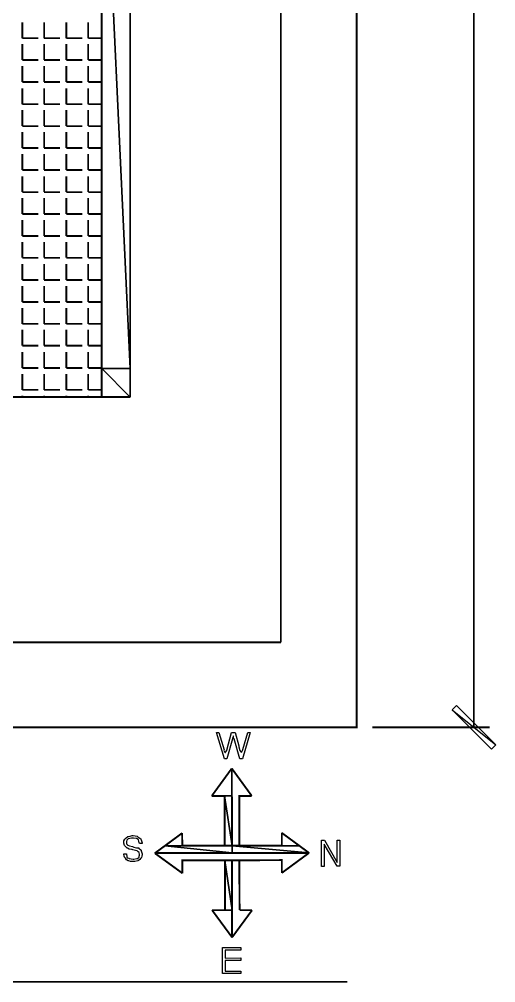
# Model space of a CAD drawing. Extents: x 0.3 to 7.8, y 0.3 to 11.5.
# Drawn here: x 5.24 to 7.78, y 0.3 to 5.43 of the extents above; entities that cross this region are included whole.
import ezdxf

# ---------------------------------------------------------------- set-up
doc = ezdxf.new("R2010")
doc.units = 0
doc.layers.get('0').update_dxf_attribs({"linetype": 'CONTINUOUS'})

msp = doc.modelspace()

# ---------------------------------------------------------------- linework, layer by layer
at = {"color": 5, "const_width": 0.01}
msp.add_lwpolyline([(1.00168, 1.66), (7.03668, 1.66), (7.03668, 10.7116), (1.00168, 10.7116), (1.00168, 1.66)], close=True, dxfattribs=at)
at = {"color": 0, "const_width": 0.01}
for points in [[(7.66168, 1.66), (7.66168, 10.7116)], [(5.67833, 3.57167), (5.67833, 3.41997)], [(5.07497, 3.41997), (5.67833, 3.41997)], [(7.12001, 1.66), (7.74669, 1.66)], [(6.26497, 1.29498), (6.37169, 1.44168)], [(6.47835, 1.29498), (6.37169, 1.44168)], [(6.33333, 1.03), (6.33333, 1.29498), (6.26497, 1.29498)], [(6.41168, 1.03), (6.41168, 1.29498), (6.47835, 1.29498)], [(6.10667, 1.09668), (5.96164, 0.990018)], [(6.37332, 1.03), (6.10835, 1.03), (6.10667, 1.09668)], [(6.37332, 1.03), (6.63835, 1.03), (6.63835, 1.09831)], [(6.63835, 1.09831), (6.78331, 0.991644)], [(6.10835, 0.883356), (5.96164, 0.990018)], [(6.63835, 0.884983), (6.78331, 0.991644)], [(6.37332, 0.95166), (6.10835, 0.95166), (6.10835, 0.883356)], [(6.33501, 0.686686), (6.33501, 0.95166), (6.41168, 0.95166), (6.33501, 0.95166)], [(6.37332, 0.95166), (6.63835, 0.953342), (6.63835, 0.884983)], [(6.41168, 0.95166), (6.41336, 0.686686)], [(6.26665, 0.686686), (6.37332, 0.541667)], [(6.26665, 0.686686), (6.33501, 0.686686)], [(6.47999, 0.686686), (6.37332, 0.541667)], [(6.47999, 0.686686), (6.41336, 0.686686)]]:
    msp.add_lwpolyline(points, dxfattribs=at)
at = {"color": 5, "const_width": 0.01}
for points in [[(6.63336, 2.11333), (6.63336, 10.3083), (1.35335, 10.3083), (1.35335, 2.11333)], [(5.83003, 3.41997), (5.83003, 6.94)], [(5.67833, 3.57167), (5.67833, 6.78836)], [(5.83003, 3.41997), (5.67833, 3.41997)], [(6.63336, 2.11333), (1.35335, 2.11333)]]:
    msp.add_lwpolyline(points, dxfattribs=at)
at = {"color": 92}
for points in [[(5.67833, 6.78836), (5.83003, 3.57167), (5.67833, 3.57167), (5.67833, 6.78836)], [(5.67833, 6.78836), (5.83003, 6.78836), (5.83003, 3.57167), (5.67833, 6.78836)], [(5.67833, 3.57167), (5.83003, 3.41997), (5.67833, 3.41997), (5.67833, 3.57167)], [(5.67833, 3.57167), (5.83003, 3.57167), (5.83003, 3.41997), (5.67833, 3.57167)]]:
    msp.add_lwpolyline(points, close=True, dxfattribs=at)
at = {"color": 2, "const_width": 0.01}
for points in [[(5.25499, 5.33165), (5.25499, 5.41667)], [(5.37169, 5.33165), (5.37169, 5.41667)], [(5.49001, 5.33165), (5.49001, 5.41667)], [(5.60667, 5.33165), (5.60667, 5.41667)], [(5.25499, 5.33165), (5.34, 5.33165)], [(5.25499, 5.215), (5.25499, 5.30003)], [(5.37169, 5.33165), (5.45665, 5.33165)], [(5.37169, 5.215), (5.37169, 5.30003)], [(5.49001, 5.33165), (5.57497, 5.33165)], [(5.49001, 5.215), (5.49001, 5.30003)], [(5.60667, 5.33165), (5.67833, 5.33165)], [(5.60667, 5.215), (5.60667, 5.30003)], [(5.25499, 5.215), (5.34, 5.215)], [(5.25499, 5.09831), (5.25499, 5.18332)], [(5.37169, 5.215), (5.45665, 5.215)], [(5.37169, 5.09831), (5.37169, 5.18332)], [(5.49001, 5.215), (5.57497, 5.215)], [(5.49001, 5.09831), (5.49001, 5.18332)], [(5.60667, 5.215), (5.67833, 5.215)], [(5.60667, 5.09831), (5.60667, 5.18332)], [(5.25499, 5.09831), (5.34, 5.09831)], [(5.37169, 5.09831), (5.45665, 5.09831)], [(5.49001, 5.09831), (5.57497, 5.09831)], [(5.60667, 5.09831), (5.67833, 5.09831)], [(5.25499, 4.97999), (5.25499, 5.065)], [(5.37169, 4.97999), (5.37169, 5.065)], [(5.49001, 4.97999), (5.49001, 5.065)], [(5.60667, 4.97999), (5.60667, 5.065)], [(5.25499, 4.97999), (5.34, 4.97999)], [(5.37169, 4.97999), (5.45665, 4.97999)], [(5.49001, 4.97999), (5.57497, 4.97999)], [(5.60667, 4.97999), (5.67833, 4.97999)], [(5.25499, 4.86333), (5.25499, 4.94835)], [(5.37169, 4.86333), (5.37169, 4.94835)], [(5.49001, 4.86333), (5.49001, 4.94835)], [(5.60667, 4.86333), (5.60667, 4.94835)], [(5.25499, 4.86333), (5.34, 4.86333)], [(5.25499, 4.74669), (5.25499, 4.83165)], [(5.37169, 4.86333), (5.45665, 4.86333)], [(5.37169, 4.74669), (5.37169, 4.83165)], [(5.49001, 4.86333), (5.57497, 4.86333)], [(5.49001, 4.74669), (5.49001, 4.83165)], [(5.60667, 4.86333), (5.67833, 4.86333)], [(5.60667, 4.74669), (5.60667, 4.83165)], [(5.25499, 4.74669), (5.34, 4.74669)], [(5.37169, 4.74669), (5.45665, 4.74669)], [(5.49001, 4.74669), (5.57497, 4.74669)], [(5.60667, 4.74669), (5.67833, 4.74669)], [(5.25499, 4.62999), (5.25499, 4.715)], [(5.37169, 4.62999), (5.37169, 4.715)], [(5.49001, 4.62999), (5.49001, 4.715)], [(5.60667, 4.62999), (5.60667, 4.715)], [(5.25499, 4.62999), (5.34, 4.62999)], [(5.37169, 4.62999), (5.45665, 4.62999)], [(5.49001, 4.62999), (5.57497, 4.62999)], [(5.60667, 4.62999), (5.67833, 4.62999)], [(5.25499, 4.51167), (5.25499, 4.59668)], [(5.37169, 4.51167), (5.37169, 4.59668)], [(5.49001, 4.51167), (5.49001, 4.59668)], [(5.60667, 4.51167), (5.60667, 4.59668)], [(5.25499, 4.51167), (5.34, 4.51167)], [(5.37169, 4.51167), (5.45665, 4.51167)], [(5.49001, 4.51167), (5.57497, 4.51167)], [(5.60667, 4.51167), (5.67833, 4.51167)], [(5.25499, 4.39501), (5.25499, 4.47999)], [(5.37169, 4.39501), (5.37169, 4.47999)], [(5.49001, 4.39501), (5.49001, 4.47999)], [(5.60667, 4.39501), (5.60667, 4.47999)], [(5.25499, 4.39501), (5.34, 4.39501)], [(5.25499, 4.27832), (5.25499, 4.36333)], [(5.37169, 4.39501), (5.45665, 4.39501)], [(5.37169, 4.27832), (5.37169, 4.36333)], [(5.49001, 4.39501), (5.57497, 4.39501)], [(5.49001, 4.27832), (5.49001, 4.36333)], [(5.60667, 4.39501), (5.67833, 4.39501)], [(5.60667, 4.27832), (5.60667, 4.36333)], [(5.25499, 4.27832), (5.34, 4.27832)], [(5.37169, 4.27832), (5.45665, 4.27832)], [(5.49001, 4.27832), (5.57497, 4.27832)], [(5.60667, 4.27832), (5.67833, 4.27832)], [(5.25499, 4.16168), (5.25499, 4.24669)], [(5.37169, 4.16168), (5.37169, 4.24669)], [(5.49001, 4.16168), (5.49001, 4.24669)], [(5.60667, 4.16168), (5.60667, 4.24669)], [(5.25499, 4.16168), (5.34, 4.16168)], [(5.37169, 4.16168), (5.45665, 4.16168)], [(5.49001, 4.16168), (5.57497, 4.16168)], [(5.60667, 4.16168), (5.67833, 4.16168)], [(5.25499, 4.04335), (5.25499, 4.12831)], [(5.37169, 4.04335), (5.37169, 4.12831)], [(5.49001, 4.04335), (5.49001, 4.12831)], [(5.60667, 4.04335), (5.60667, 4.12831)], [(5.25499, 4.04335), (5.34, 4.04335)], [(5.25499, 3.92665), (5.25499, 4.01167)], [(5.37169, 4.04335), (5.45665, 4.04335)], [(5.37169, 3.92665), (5.37169, 4.01167)], [(5.49001, 4.04335), (5.57497, 4.04335)], [(5.49001, 3.92665), (5.49001, 4.01167)], [(5.60667, 4.04335), (5.67833, 4.04335)], [(5.60667, 3.92665), (5.60667, 4.01167)], [(5.25499, 3.92665), (5.34, 3.92665)], [(5.37169, 3.92665), (5.45665, 3.92665)], [(5.49001, 3.92665), (5.57497, 3.92665)], [(5.60667, 3.92665), (5.67833, 3.92665)], [(5.25499, 3.81), (5.25499, 3.89501)], [(5.37169, 3.81), (5.37169, 3.89501)], [(5.49001, 3.81), (5.49001, 3.89501)], [(5.60667, 3.81), (5.60667, 3.89501)], [(5.25499, 3.81), (5.34, 3.81)], [(5.37169, 3.81), (5.45665, 3.81)], [(5.49001, 3.81), (5.57497, 3.81)], [(5.60667, 3.81), (5.67833, 3.81)], [(5.25499, 3.69336), (5.25499, 3.77832)], [(5.37169, 3.69336), (5.37169, 3.77832)], [(5.49001, 3.69336), (5.49001, 3.77832)], [(5.60667, 3.69336), (5.60667, 3.77832)], [(5.25499, 3.69336), (5.34, 3.69336)], [(5.37169, 3.69336), (5.45665, 3.69336)], [(5.49001, 3.69336), (5.57497, 3.69336)], [(5.60667, 3.69336), (5.67833, 3.69336)], [(5.25499, 3.57497), (5.25499, 3.66)], [(5.37169, 3.57497), (5.37169, 3.66)], [(5.49001, 3.57497), (5.49001, 3.66)], [(5.60667, 3.57497), (5.60667, 3.66)], [(5.25499, 3.57497), (5.34, 3.57497)], [(5.25499, 3.45833), (5.25499, 3.54335)], [(5.37169, 3.57497), (5.45665, 3.57497)], [(5.37169, 3.45833), (5.37169, 3.54335)], [(5.49001, 3.57497), (5.57497, 3.57497)], [(5.49001, 3.45833), (5.49001, 3.54335)], [(5.60667, 3.57497), (5.67833, 3.57497)], [(5.60667, 3.45833), (5.60667, 3.54335)], [(5.25499, 3.45833), (5.34, 3.45833)], [(5.37169, 3.45833), (5.45665, 3.45833)], [(5.49001, 3.45833), (5.57497, 3.45833)], [(5.60667, 3.45833), (5.67833, 3.45833)], [(5.25499, 3.41997), (5.25499, 3.42665)], [(5.37169, 3.41997), (5.37169, 3.42665)], [(5.49001, 3.41997), (5.49001, 3.42665)], [(5.60667, 3.41997), (5.60667, 3.42665)]]:
    msp.add_lwpolyline(points, dxfattribs=at)
at = {"color": 0}
for points in [[(7.56836, 1.77669), (7.54665, 1.75331), (7.77832, 1.56668), (7.56836, 1.77669)], [(7.54665, 1.75331), (7.77832, 1.56668), (7.75499, 1.54497), (7.54665, 1.75331)], [(6.33231, 1.49332), (6.28976, 1.63221), (6.30344, 1.63221), (6.33035, 1.54064), (6.32997, 1.53797), (6.33285, 1.52935), (6.33713, 1.52653), (6.3386, 1.52653), (6.33903, 1.5275), (6.34538, 1.53771), (6.34554, 1.53825), (6.37071, 1.63243), (6.38938, 1.63243), (6.40869, 1.56125), (6.40929, 1.55583), (6.41471, 1.53782), (6.42096, 1.5281), (6.42193, 1.52675), (6.42193, 1.52675), (6.42518, 1.53006), (6.42996, 1.54047), (6.43083, 1.54324), (6.45665, 1.63243), (6.47032, 1.63243), (6.42822, 1.49354), (6.41499, 1.49354), (6.38439, 1.59924), (6.38286, 1.60075), (6.38015, 1.60889), (6.38015, 1.61518), (6.38004, 1.61572), (6.37907, 1.61339), (6.3769, 1.60596), (6.37603, 1.60124), (6.37571, 1.6001), (6.34554, 1.49332), (6.33231, 1.49332)], [(5.79719, 0.986654), (5.81108, 0.986654), (5.81125, 0.985133), (5.81196, 0.972657), (5.81196, 0.971679), (5.81185, 0.970053), (5.81494, 0.964953), (5.8226, 0.963), (5.82476, 0.962349), (5.82579, 0.961481), (5.83567, 0.959364), (5.847, 0.959093), (5.84885, 0.959092), (5.84961, 0.959093), (5.866, 0.961262), (5.86751, 0.961697), (5.86897, 0.961969), (5.87825, 0.968533), (5.87858, 0.969293), (5.87858, 0.969293), (5.87853, 0.973361), (5.88053, 0.979276), (5.88053, 0.981229), (5.88053, 0.984322), (5.8789, 0.992731), (5.87858, 0.993599), (5.87728, 0.993924), (5.87343, 0.997613), (5.86903, 1.00174), (5.86751, 1.00228), (5.86643, 1.0025), (5.84462, 1.00825), (5.84125, 1.00901), (5.83768, 1.00906), (5.82411, 1.01237), (5.81543, 1.01682), (5.81435, 1.01747), (5.81261, 1.01807), (5.80203, 1.02865), (5.80132, 1.02984), (5.80024, 1.03098), (5.79699, 1.04286), (5.79699, 1.04677), (5.79585, 1.04812), (5.79665, 1.0561), (5.80165, 1.0644), (5.80263, 1.06586), (5.80311, 1.06657), (5.80908, 1.07248), (5.81771, 1.07856), (5.81956, 1.07932), (5.82069, 1.07932), (5.83014, 1.0816), (5.84056, 1.08388), (5.84407, 1.08388), (5.84608, 1.08393), (5.86822, 1.07997), (5.87011, 1.0791), (5.87175, 1.07753), (5.88667, 1.06597), (5.88769, 1.06434), (5.88807, 1.06207), (5.8941, 1.04449), (5.89421, 1.04243), (5.88032, 1.04243), (5.8789, 1.0447), (5.87636, 1.05436), (5.87517, 1.0619), (5.87446, 1.06304), (5.87304, 1.06369), (5.86376, 1.06749), (5.84874, 1.07004), (5.84451, 1.06999), (5.83811, 1.06999), (5.82021, 1.06695), (5.8189, 1.0663), (5.81689, 1.06489), (5.81185, 1.05903), (5.81087, 1.05165), (5.81087, 1.04915), (5.8099, 1.04758), (5.81054, 1.04053), (5.81554, 1.03472), (5.81651, 1.03331), (5.817, 1.03271), (5.82596, 1.02984), (5.84185, 1.02572), (5.84581, 1.02441), (5.84918, 1.02235), (5.86431, 1.01785), (5.87489, 1.01812), (5.87597, 1.01834), (5.87674, 1.01714), (5.88835, 1.00608), (5.889, 1.00467), (5.88889, 1.00298), (5.8941, 0.987414), (5.89442, 0.985568), (5.89442, 0.982585), (5.89296, 0.973471), (5.88971, 0.966797), (5.88878, 0.965169), (5.88715, 0.963108), (5.88097, 0.956), (5.87446, 0.951335), (5.87272, 0.950413), (5.87044, 0.949111), (5.85454, 0.945204), (5.84928, 0.945204), (5.84565, 0.94515), (5.83274, 0.946233), (5.82335, 0.949001), (5.8215, 0.949761), (5.81874, 0.950196), (5.81011, 0.95535), (5.80496, 0.96289), (5.80393, 0.964518), (5.80231, 0.965713), (5.79824, 0.974229), (5.79725, 0.984592), (5.79719, 0.986654)], [(6.85042, 0.919921), (6.85021, 1.05881), (6.86518, 1.05881), (6.93375, 0.940754), (6.93354, 1.05903), (6.94743, 1.05903), (6.94764, 0.920138), (6.93267, 0.920138), (6.8641, 1.03819), (6.86431, 0.919921), (6.85042, 0.919921)], [(6.3221, 0.348361), (6.32189, 0.48725), (6.41911, 0.487468), (6.41911, 0.473579), (6.33578, 0.473361), (6.33578, 0.431696), (6.41911, 0.431913), (6.41911, 0.418024), (6.33578, 0.417806), (6.33599, 0.36225), (6.41932, 0.362468), (6.41932, 0.348579), (6.3221, 0.348361)]]:
    msp.add_lwpolyline(points, close=True, dxfattribs=at)
at = {"color": 3}
for points in [[(6.37169, 1.44168), (6.37169, 1.29498), (6.26497, 1.29498), (6.37169, 1.44168)], [(6.26497, 1.29498), (6.33333, 1.29498), (6.33333, 1.29498), (6.26497, 1.29498)], [(6.33333, 1.29498), (6.37169, 1.29498), (6.37169, 1.29498), (6.33333, 1.29498)], [(6.33333, 1.29498), (6.37332, 1.03), (6.33333, 1.03), (6.33333, 1.29498)], [(6.33333, 1.29498), (6.37169, 1.29498), (6.37332, 1.03), (6.33333, 1.29498)], [(6.10667, 1.09668), (6.10835, 1.03), (6.01665, 1.03), (6.10667, 1.09668)], [(6.63835, 1.09831), (6.73167, 1.03), (6.63835, 1.03), (6.63835, 1.09831)], [(6.01497, 1.03), (6.37332, 0.991644), (5.96332, 0.991644), (6.01497, 1.03)], [(6.01665, 1.03), (6.10835, 1.03), (6.01497, 1.03), (6.01665, 1.03)], [(6.01497, 1.03), (6.37332, 1.03), (6.37332, 0.991644), (6.01497, 1.03)], [(6.01665, 1.03), (6.10835, 1.03), (6.10835, 1.03), (6.01665, 1.03)], [(6.37332, 1.03), (6.10835, 1.03), (6.10835, 1.03), (6.37332, 1.03)], [(6.33333, 1.03), (6.37332, 1.03), (6.37332, 1.03), (6.33333, 1.03)], [(6.63835, 1.03), (6.73167, 1.03), (6.37332, 1.03), (6.63835, 1.03)], [(6.37332, 1.03), (6.78331, 0.991644), (6.37332, 0.991644), (6.37332, 1.03)], [(6.37332, 1.03), (6.73167, 1.03), (6.78331, 0.991644), (6.37332, 1.03)], [(6.63835, 1.03), (6.73167, 1.03), (6.73167, 1.03), (6.63835, 1.03)], [(5.96332, 0.991644), (6.37332, 0.991644), (5.96164, 0.990018), (5.96332, 0.991644)], [(6.37332, 0.991644), (6.78331, 0.991644), (6.78331, 0.991644), (6.37332, 0.991644)], [(6.37332, 0.95166), (6.33501, 0.95166), (6.33501, 0.95166), (6.37332, 0.95166)], [(6.33501, 0.95166), (6.37332, 0.686686), (6.33501, 0.686686), (6.33501, 0.95166)], [(6.33501, 0.95166), (6.37332, 0.95166), (6.37332, 0.686686), (6.33501, 0.95166)], [(6.26665, 0.686686), (6.37332, 0.686686), (6.37332, 0.541667), (6.26665, 0.686686)], [(6.33501, 0.686686), (6.37332, 0.686686), (6.26665, 0.686686), (6.33501, 0.686686)], [(6.33501, 0.686686), (6.37332, 0.686686), (6.37332, 0.686686), (6.33501, 0.686686)]]:
    msp.add_lwpolyline(points, close=True, dxfattribs=at)
at = {"color": 3, "const_width": 0.01}
for points in [[(6.37169, 1.44168), (6.37332, 1.03)], [(6.37169, 1.44168), (6.37332, 1.03)], [(5.96164, 0.990018), (6.37332, 0.991644)], [(5.96164, 0.990018), (6.37332, 0.991644)], [(6.78331, 0.991644), (6.37332, 0.991644)], [(6.78331, 0.991644), (6.37332, 0.991644)], [(6.37332, 0.541667), (6.37332, 0.95166)], [(6.37332, 0.541667), (6.37332, 0.95166)]]:
    msp.add_lwpolyline(points, dxfattribs=at)
at = {"color": 0, "const_width": 0.01}
msp.add_lwpolyline([(6.33333, 1.03), (6.41168, 1.03), (6.33333, 1.03)], close=True, dxfattribs=at)
at = {"color": 1, "const_width": 0.01}
msp.add_lwpolyline([(0.95166, 0.305012), (6.98665, 0.305012)], dxfattribs=at)

doc.saveas('drawing.dxf')
